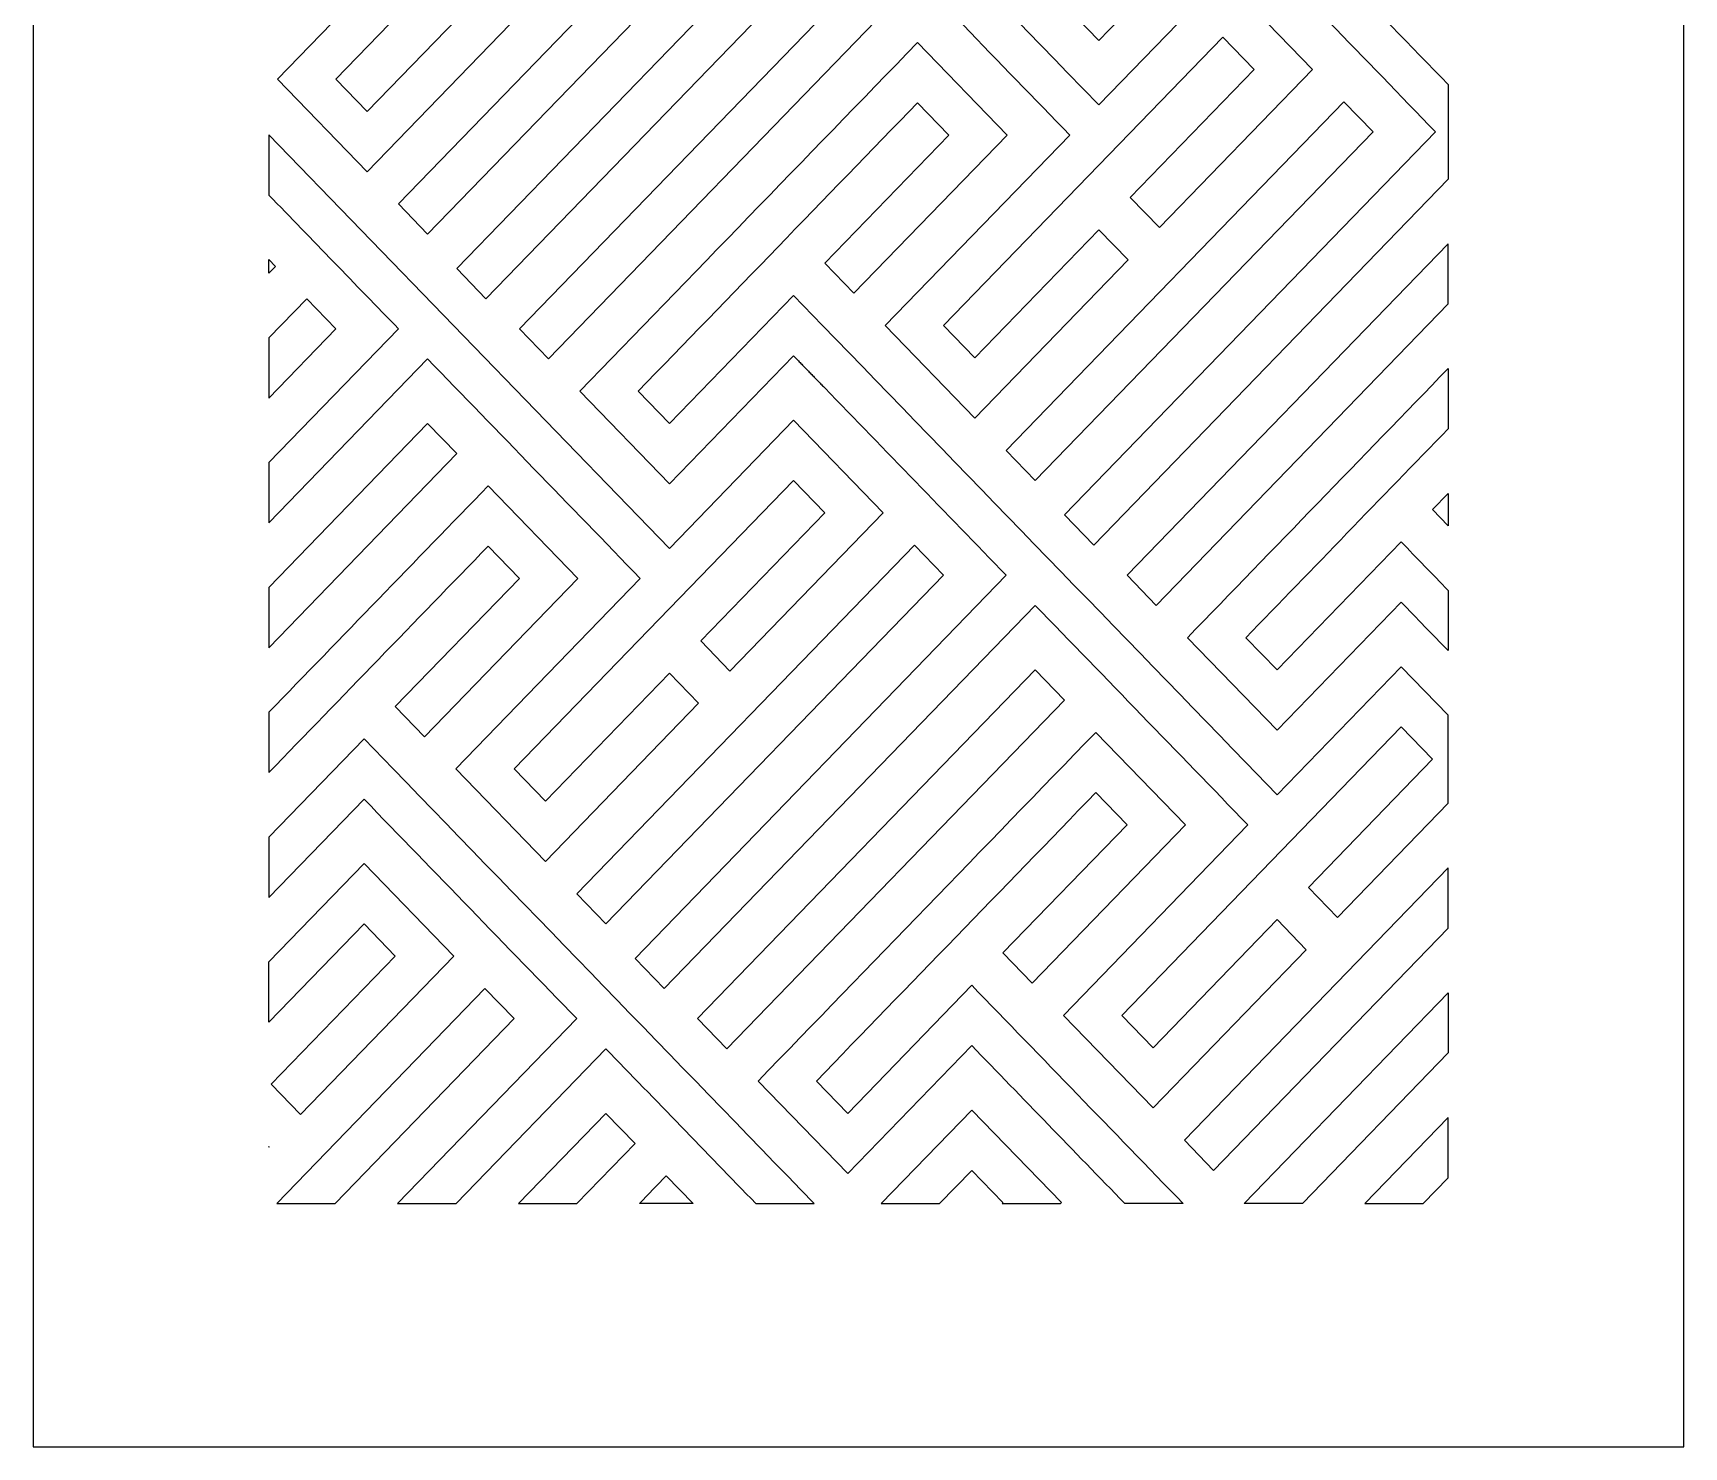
# Model space of a CAD drawing. Header units: centimetres. Extents: x -10 to 9.6, y -13.1 to 13.4.
# Drawn here: x -9.96 to -0.53, y -13.07 to -5 of the extents above; entities that cross this region are included whole.
import ezdxf

# ---------------------------------------------------------------- set-up
doc = ezdxf.new("R2010")
doc.units = ezdxf.units.CM
doc.header["$MEASUREMENT"] = 0
doc.layers.add('layer 1', color=7, linetype='Continuous')

msp = doc.modelspace()

# ---------------------------------------------------------------- linework, layer by layer
at = {"layer": 'layer 1', "color": 193}
for points, knots in [([(-0.53246, 13.35255), (-0.53246, 13.35255), (-0.53246, -13.07195), (-0.53246, -13.07195), (-0.53246, -13.07195), (-0.53246, -13.07195), (-9.9628, -13.07195), (-9.9628, -13.07195), (-9.9628, -13.07195), (-9.9628, -13.07195), (-9.9628, 13.35255), (-9.9628, 13.35255), (-9.9628, 13.35255), (-9.9628, 13.35255), (-0.53246, 13.35255), (-0.53246, 13.35255)], [0, 0, 0, 0, 0.2, 0.2, 0.2, 0.2, 0.4, 0.4, 0.4, 0.4, 0.6, 0.6, 0.6, 0.6, 1, 1, 1, 1]), ([(-4.05318, -5.22289), (-4.85894, -4.39107), (-5.66467, -3.55928), (-6.47043, -2.72746), (-6.47043, -2.72746), (-6.47043, -2.72746), (-6.63713, -2.55536), (-6.63713, -2.55536), (-6.63713, -2.55536), (-6.63713, -2.55536), (-7.34564, -3.28678), (-7.34564, -3.28678), (-7.34564, -3.28678), (-7.34564, -3.28678), (-7.52425, -3.10239), (-7.52425, -3.10239), (-7.52425, -3.10239), (-6.99239, -2.55332), (-6.46051, -2.00424), (-5.92863, -1.45516), (-5.92863, -1.45516), (-5.92863, -1.45516), (-5.75002, -1.63955), (-5.75002, -1.63955), (-5.75002, -1.63955), (-5.75002, -1.63955), (-6.45852, -2.37097), (-6.45852, -2.37097), (-6.45852, -2.37097), (-6.45852, -2.37097), (-6.29181, -2.54307), (-6.29181, -2.54307), (-6.29181, -2.54307), (-6.29181, -2.54307), (-5.41661, -1.63955), (-5.41661, -1.63955), (-5.41661, -1.63955), (-5.41661, -1.63955), (-5.92863, -1.11097), (-5.92863, -1.11097), (-5.92863, -1.11097), (-6.57164, -1.77477), (-7.21466, -2.43859), (-7.85767, -3.10239), (-7.85767, -3.10239), (-7.85767, -3.10239), (-7.34564, -3.63098), (-7.34564, -3.63098), (-7.34564, -3.63098), (-7.34564, -3.63098), (-6.63713, -2.89956), (-6.63713, -2.89956), (-6.63713, -2.89956), (-6.63713, -2.89956), (-6.45852, -3.08395), (-6.45852, -3.08395), (-6.45852, -3.08395), (-6.1132, -3.44043), (-5.76788, -3.79693), (-5.42256, -4.15342), (-5.42256, -4.15342), (-5.42256, -4.15342), (-7.54211, -6.34152), (-7.54211, -6.34152), (-7.54211, -6.34152), (-7.54211, -6.34152), (-7.37541, -6.51362), (-7.37541, -6.51362), (-7.37541, -6.51362), (-7.37541, -6.51362), (-5.25585, -4.32552), (-5.25585, -4.32552), (-5.25585, -4.32552), (-4.851, -4.74347), (-4.44614, -5.16141), (-4.04128, -5.57937), (-4.04128, -5.57937), (-4.04128, -5.57937), (-5.0951, -6.66728), (-5.0951, -6.66728), (-5.0951, -6.66728), (-5.0951, -6.66728), (-4.58307, -7.19587), (-4.58307, -7.19587), (-4.58307, -7.19587), (-4.58307, -7.19587), (-3.70786, -6.29235), (-3.70786, -6.29235), (-3.70786, -6.29235), (-3.70786, -6.29235), (-3.87457, -6.12025), (-3.87457, -6.12025), (-3.87457, -6.12025), (-3.87457, -6.12025), (-4.58307, -6.85167), (-4.58307, -6.85167), (-4.58307, -6.85167), (-4.58307, -6.85167), (-4.76169, -6.66728), (-4.76169, -6.66728), (-4.76169, -6.66728), (-4.76169, -6.66728), (-3.16607, -5.02005), (-3.16607, -5.02005), (-3.16607, -5.02005), (-3.16607, -5.02005), (-2.98746, -5.20445), (-2.98746, -5.20445), (-2.98746, -5.20445), (-2.98746, -5.20445), (-3.69596, -5.93586), (-3.69596, -5.93586), (-3.69596, -5.93586), (-3.69596, -5.93586), (-3.52925, -6.10796), (-3.52925, -6.10796), (-3.52925, -6.10796), (-3.52925, -6.10796), (-2.65404, -5.20445), (-2.65404, -5.20445), (-2.65404, -5.20445), (-2.65404, -5.20445), (-3.16607, -4.67586), (-3.16607, -4.67586), (-3.16607, -4.67586), (-3.16607, -4.67586), (-3.87457, -5.40728), (-3.87457, -5.40728), (-3.87457, -5.40728), (-3.87457, -5.40728), (-4.05318, -5.22289), (-4.05318, -5.22289)], [0, 0, 0, 0, 0.0294118, 0.0294118, 0.0294118, 0.0294118, 0.0588235, 0.0588235, 0.0588235, 0.0588235, 0.0882353, 0.0882353, 0.0882353, 0.0882353, 0.1176471, 0.1176471, 0.1176471, 0.1176471, 0.1470588, 0.1470588, 0.1470588, 0.1470588, 0.1764706, 0.1764706, 0.1764706, 0.1764706, 0.2058824, 0.2058824, 0.2058824, 0.2058824, 0.2352941, 0.2352941, 0.2352941, 0.2352941, 0.2647059, 0.2647059, 0.2647059, 0.2647059, 0.2941176, 0.2941176, 0.2941176, 0.2941176, 0.3235294, 0.3235294, 0.3235294, 0.3235294, 0.3529412, 0.3529412, 0.3529412, 0.3529412, 0.3823529, 0.3823529, 0.3823529, 0.3823529, 0.4117647, 0.4117647, 0.4117647, 0.4117647, 0.4411765, 0.4411765, 0.4411765, 0.4411765, 0.4705882, 0.4705882, 0.4705882, 0.4705882, 0.5, 0.5, 0.5, 0.5, 0.5294118, 0.5294118, 0.5294118, 0.5294118, 0.5588235, 0.5588235, 0.5588235, 0.5588235, 0.5882353, 0.5882353, 0.5882353, 0.5882353, 0.6176471, 0.6176471, 0.6176471, 0.6176471, 0.6470588, 0.6470588, 0.6470588, 0.6470588, 0.6764706, 0.6764706, 0.6764706, 0.6764706, 0.7058824, 0.7058824, 0.7058824, 0.7058824, 0.7352941, 0.7352941, 0.7352941, 0.7352941, 0.7647059, 0.7647059, 0.7647059, 0.7647059, 0.7941176, 0.7941176, 0.7941176, 0.7941176, 0.8235294, 0.8235294, 0.8235294, 0.8235294, 0.8529412, 0.8529412, 0.8529412, 0.8529412, 0.8823529, 0.8823529, 0.8823529, 0.8823529, 0.9117647, 0.9117647, 0.9117647, 0.9117647, 0.9411765, 0.9411765, 0.9411765, 0.9411765, 1, 1, 1, 1]), ([(-1.87965, -5.29091), (-2.30846, -4.84823), (-2.73726, -4.40555), (-3.16607, -3.96288), (-3.16607, -3.96288), (-3.16607, -3.96288), (-3.87457, -4.6943), (-3.87457, -4.6943), (-3.87457, -4.6943), (-3.87457, -4.6943), (-4.05318, -4.50991), (-4.05318, -4.50991), (-4.05318, -4.50991), (-3.52132, -3.96084), (-2.98944, -3.41176), (-2.45757, -2.86268), (-2.45757, -2.86268), (-2.45757, -2.86268), (-2.27895, -3.04707), (-2.27895, -3.04707), (-2.27895, -3.04707), (-2.27895, -3.04707), (-2.98746, -3.77849), (-2.98746, -3.77849), (-2.98746, -3.77849), (-2.98746, -3.77849), (-2.82075, -3.95059), (-2.82075, -3.95059), (-2.82075, -3.95059), (-2.82075, -3.95059), (-1.94554, -3.04707), (-1.94554, -3.04707), (-1.94554, -3.04707), (-1.94554, -3.04707), (-2.45757, -2.51849), (-2.45757, -2.51849), (-2.45757, -2.51849), (-3.10058, -3.18229), (-3.74359, -3.8461), (-4.3866, -4.50991), (-4.3866, -4.50991), (-4.3866, -4.50991), (-3.87457, -5.03849), (-3.87457, -5.03849), (-3.87457, -5.03849), (-3.87457, -5.03849), (-3.16607, -4.30708), (-3.16607, -4.30708), (-3.16607, -4.30708), (-2.76121, -4.72503), (-2.35635, -5.14298), (-1.95149, -5.56093), (-1.95149, -5.56093), (-1.95149, -5.56093), (-4.07105, -7.74904), (-4.07105, -7.74904), (-4.07105, -7.74904), (-4.07105, -7.74904), (-3.90434, -7.92114), (-3.90434, -7.92114), (-3.90434, -7.92114), (-3.90434, -7.92114), (-1.87965, -5.83096), (-1.87965, -5.83096), (-1.87965, -5.83096), (-1.87965, -5.83096), (-1.87965, -5.29091), (-1.87965, -5.29091)], [0, 0, 0, 0, 0.0555556, 0.0555556, 0.0555556, 0.0555556, 0.1111111, 0.1111111, 0.1111111, 0.1111111, 0.1666667, 0.1666667, 0.1666667, 0.1666667, 0.2222222, 0.2222222, 0.2222222, 0.2222222, 0.2777778, 0.2777778, 0.2777778, 0.2777778, 0.3333333, 0.3333333, 0.3333333, 0.3333333, 0.3888889, 0.3888889, 0.3888889, 0.3888889, 0.4444444, 0.4444444, 0.4444444, 0.4444444, 0.5, 0.5, 0.5, 0.5, 0.5555556, 0.5555556, 0.5555556, 0.5555556, 0.6111111, 0.6111111, 0.6111111, 0.6111111, 0.6666667, 0.6666667, 0.6666667, 0.6666667, 0.7222222, 0.7222222, 0.7222222, 0.7222222, 0.7777778, 0.7777778, 0.7777778, 0.7777778, 0.8333333, 0.8333333, 0.8333333, 0.8333333, 0.8888889, 0.8888889, 0.8888889, 0.8888889, 1, 1, 1, 1]), ([(-8.61561, -3.03291), (-8.61561, -3.03291), (-8.61561, -2.68871), (-8.61561, -2.68871), (-8.61561, -2.68871), (-8.61561, -2.68871), (-7.34564, -3.99976), (-7.34564, -3.99976), (-7.34564, -3.99976), (-7.34564, -3.99976), (-6.63713, -3.26834), (-6.63713, -3.26834), (-6.63713, -3.26834), (-6.63713, -3.26834), (-6.12511, -3.79693), (-6.12511, -3.79693), (-6.12511, -3.79693), (-6.12511, -3.79693), (-7.00032, -4.70044), (-7.00032, -4.70044), (-7.00032, -4.70044), (-7.00032, -4.70044), (-7.16702, -4.52834), (-7.16702, -4.52834), (-7.16702, -4.52834), (-7.16702, -4.52834), (-6.45852, -3.79693), (-6.45852, -3.79693), (-6.45852, -3.79693), (-6.45852, -3.79693), (-6.63713, -3.61254), (-6.63713, -3.61254), (-6.63713, -3.61254), (-6.63713, -3.61254), (-8.23275, -5.25976), (-8.23275, -5.25976), (-8.23275, -5.25976), (-8.23275, -5.25976), (-8.05414, -5.44415), (-8.05414, -5.44415), (-8.05414, -5.44415), (-8.05414, -5.44415), (-7.34564, -4.71274), (-7.34564, -4.71274), (-7.34564, -4.71274), (-7.34564, -4.71274), (-7.17893, -4.88483), (-7.17893, -4.88483), (-7.17893, -4.88483), (-7.17893, -4.88483), (-8.05414, -5.78835), (-8.05414, -5.78835), (-8.05414, -5.78835), (-8.05414, -5.78835), (-8.56617, -5.25976), (-8.56617, -5.25976), (-8.56617, -5.25976), (-8.56617, -5.25976), (-7.51234, -4.17186), (-7.51234, -4.17186), (-7.51234, -4.17186), (-7.8801, -3.79221), (-8.24785, -3.41256), (-8.61561, -3.03291)], [0, 0, 0, 0, 0.0588235, 0.0588235, 0.0588235, 0.0588235, 0.1176471, 0.1176471, 0.1176471, 0.1176471, 0.1764706, 0.1764706, 0.1764706, 0.1764706, 0.2352941, 0.2352941, 0.2352941, 0.2352941, 0.2941176, 0.2941176, 0.2941176, 0.2941176, 0.3529412, 0.3529412, 0.3529412, 0.3529412, 0.4117647, 0.4117647, 0.4117647, 0.4117647, 0.4705882, 0.4705882, 0.4705882, 0.4705882, 0.5294118, 0.5294118, 0.5294118, 0.5294118, 0.5882353, 0.5882353, 0.5882353, 0.5882353, 0.6470588, 0.6470588, 0.6470588, 0.6470588, 0.7058824, 0.7058824, 0.7058824, 0.7058824, 0.7647059, 0.7647059, 0.7647059, 0.7647059, 0.8235294, 0.8235294, 0.8235294, 0.8235294, 0.8823529, 0.8823529, 0.8823529, 0.8823529, 1, 1, 1, 1]), ([(-5.77979, -4.15342), (-5.77979, -4.15342), (-7.70882, -6.14484), (-7.70882, -6.14484), (-7.70882, -6.14484), (-7.70882, -6.14484), (-7.87553, -5.97274), (-7.87553, -5.97274), (-7.87553, -5.97274), (-7.87553, -5.97274), (-5.94649, -3.98132), (-5.94649, -3.98132), (-5.94649, -3.98132), (-5.94649, -3.98132), (-5.77979, -4.15342), (-5.77979, -4.15342)], [0, 0, 0, 0, 0.2, 0.2, 0.2, 0.2, 0.4, 0.4, 0.4, 0.4, 0.6, 0.6, 0.6, 0.6, 1, 1, 1, 1]), ([(-5.08915, -4.8664), (-5.08915, -4.8664), (-7.01818, -6.85782), (-7.01818, -6.85782), (-7.01818, -6.85782), (-7.01818, -6.85782), (-7.18489, -6.68572), (-7.18489, -6.68572), (-7.18489, -6.68572), (-7.18489, -6.68572), (-5.25585, -4.6943), (-5.25585, -4.6943), (-5.25585, -4.6943), (-5.25585, -4.6943), (-5.08915, -4.8664), (-5.08915, -4.8664)], [0, 0, 0, 0, 0.2, 0.2, 0.2, 0.2, 0.4, 0.4, 0.4, 0.4, 0.6, 0.6, 0.6, 0.6, 1, 1, 1, 1]), ([(-1.87965, -8.89268), (-1.87965, -8.89268), (-1.87965, -9.39585), (-1.87965, -9.39585), (-1.87965, -9.39585), (-1.87965, -9.39585), (-2.51115, -10.04778), (-2.51115, -10.04778), (-2.51115, -10.04778), (-2.51115, -10.04778), (-2.67786, -9.87568), (-2.67786, -9.87568), (-2.67786, -9.87568), (-2.67786, -9.87568), (-1.96935, -9.14426), (-1.96935, -9.14426), (-1.96935, -9.14426), (-1.96935, -9.14426), (-2.14797, -8.95987), (-2.14797, -8.95987), (-2.14797, -8.95987), (-2.14797, -8.95987), (-3.74359, -10.6071), (-3.74359, -10.6071), (-3.74359, -10.6071), (-3.74359, -10.6071), (-3.56497, -10.79149), (-3.56497, -10.79149), (-3.56497, -10.79149), (-3.56497, -10.79149), (-2.85647, -10.06007), (-2.85647, -10.06007), (-2.85647, -10.06007), (-2.85647, -10.06007), (-2.68976, -10.23217), (-2.68976, -10.23217), (-2.68976, -10.23217), (-2.68976, -10.23217), (-3.56497, -11.13569), (-3.56497, -11.13569), (-3.56497, -11.13569), (-3.56497, -11.13569), (-4.077, -10.6071), (-4.077, -10.6071), (-4.077, -10.6071), (-4.077, -10.6071), (-3.02318, -9.51919), (-3.02318, -9.51919), (-3.02318, -9.51919), (-3.42804, -9.10124), (-3.83289, -8.68329), (-4.23775, -8.26534), (-4.23775, -8.26534), (-4.23775, -8.26534), (-6.3573, -10.45344), (-6.3573, -10.45344), (-6.3573, -10.45344), (-6.3573, -10.45344), (-6.52401, -10.28134), (-6.52401, -10.28134), (-6.52401, -10.28134), (-6.52401, -10.28134), (-4.40446, -8.09324), (-4.40446, -8.09324), (-4.40446, -8.09324), (-4.74978, -7.73675), (-5.0951, -7.38026), (-5.44042, -7.02377), (-5.44042, -7.02377), (-5.44302, -7.02108), (-5.44563, -7.01839), (-5.44824, -7.0157), (-5.44824, -7.0157), (-5.45456, -7.00917), (-5.46089, -7.00264), (-5.46721, -6.99611), (-5.46721, -6.99611), (-5.47354, -6.98958), (-5.47987, -6.98305), (-5.48619, -6.97652), (-5.48619, -6.97652), (-5.49252, -6.96998), (-5.49884, -6.96346), (-5.50517, -6.95693), (-5.50517, -6.95693), (-5.51149, -6.9504), (-5.51782, -6.94386), (-5.52415, -6.93733), (-5.52415, -6.93733), (-5.53047, -6.9308), (-5.5368, -6.92427), (-5.54312, -6.91774), (-5.54312, -6.91774), (-5.54945, -6.91121), (-5.55578, -6.90468), (-5.5621, -6.89815), (-5.5621, -6.89815), (-5.56843, -6.89162), (-5.57475, -6.88509), (-5.58108, -6.87856), (-5.58108, -6.87856), (-5.5874, -6.87203), (-5.59373, -6.8655), (-5.60006, -6.85897), (-5.60006, -6.85897), (-5.60638, -6.85244), (-5.61271, -6.84591), (-5.61903, -6.83938), (-5.61903, -6.83938), (-5.61903, -6.83938), (-6.32754, -7.57079), (-6.32754, -7.57079), (-6.32754, -7.57079), (-6.32754, -7.57079), (-6.83956, -7.04221), (-6.83956, -7.04221), (-6.83956, -7.04221), (-6.19656, -6.3784), (-5.55354, -5.71459), (-4.91053, -5.05079), (-4.91053, -5.05079), (-4.91053, -5.05079), (-4.39851, -5.57937), (-4.39851, -5.57937), (-4.39851, -5.57937), (-4.39851, -5.57937), (-5.27371, -6.48289), (-5.27371, -6.48289), (-5.27371, -6.48289), (-5.27371, -6.48289), (-5.44042, -6.31079), (-5.44042, -6.31079), (-5.44042, -6.31079), (-5.44042, -6.31079), (-4.73192, -5.57937), (-4.73192, -5.57937), (-4.73192, -5.57937), (-4.73192, -5.57937), (-4.91053, -5.39498), (-4.91053, -5.39498), (-4.91053, -5.39498), (-5.44241, -5.94406), (-5.97429, -6.49314), (-6.50615, -7.04221), (-6.50615, -7.04221), (-6.50615, -7.04221), (-6.32754, -7.2266), (-6.32754, -7.2266), (-6.32754, -7.2266), (-6.32754, -7.2266), (-5.61903, -6.49518), (-5.61903, -6.49518), (-5.61903, -6.49518), (-5.61903, -6.49518), (-5.45233, -6.66728), (-5.45233, -6.66728), (-5.45233, -6.66728), (-4.64657, -7.4991), (-3.84084, -8.33089), (-3.03509, -9.1627), (-3.03509, -9.1627), (-3.03509, -9.1627), (-2.85647, -9.3471), (-2.85647, -9.3471), (-2.85647, -9.3471), (-2.85647, -9.3471), (-2.14797, -8.61568), (-2.14797, -8.61568), (-2.14797, -8.61568), (-2.14797, -8.61568), (-1.87965, -8.89268), (-1.87965, -8.89268)], [0, 0, 0, 0, 0.0227273, 0.0227273, 0.0227273, 0.0227273, 0.0454545, 0.0454545, 0.0454545, 0.0454545, 0.0681818, 0.0681818, 0.0681818, 0.0681818, 0.0909091, 0.0909091, 0.0909091, 0.0909091, 0.1136364, 0.1136364, 0.1136364, 0.1136364, 0.1363636, 0.1363636, 0.1363636, 0.1363636, 0.1590909, 0.1590909, 0.1590909, 0.1590909, 0.1818182, 0.1818182, 0.1818182, 0.1818182, 0.2045455, 0.2045455, 0.2045455, 0.2045455, 0.2272727, 0.2272727, 0.2272727, 0.2272727, 0.25, 0.25, 0.25, 0.25, 0.2727273, 0.2727273, 0.2727273, 0.2727273, 0.2954545, 0.2954545, 0.2954545, 0.2954545, 0.3181818, 0.3181818, 0.3181818, 0.3181818, 0.3409091, 0.3409091, 0.3409091, 0.3409091, 0.3636364, 0.3636364, 0.3636364, 0.3636364, 0.3863636, 0.3863636, 0.3863636, 0.3863636, 0.4090909, 0.4090909, 0.4090909, 0.4090909, 0.4318182, 0.4318182, 0.4318182, 0.4318182, 0.4545455, 0.4545455, 0.4545455, 0.4545455, 0.4772727, 0.4772727, 0.4772727, 0.4772727, 0.5, 0.5, 0.5, 0.5, 0.5227273, 0.5227273, 0.5227273, 0.5227273, 0.5454545, 0.5454545, 0.5454545, 0.5454545, 0.5681818, 0.5681818, 0.5681818, 0.5681818, 0.5909091, 0.5909091, 0.5909091, 0.5909091, 0.6136364, 0.6136364, 0.6136364, 0.6136364, 0.6363636, 0.6363636, 0.6363636, 0.6363636, 0.6590909, 0.6590909, 0.6590909, 0.6590909, 0.6818182, 0.6818182, 0.6818182, 0.6818182, 0.7045455, 0.7045455, 0.7045455, 0.7045455, 0.7272727, 0.7272727, 0.7272727, 0.7272727, 0.75, 0.75, 0.75, 0.75, 0.7727273, 0.7727273, 0.7727273, 0.7727273, 0.7954545, 0.7954545, 0.7954545, 0.7954545, 0.8181818, 0.8181818, 0.8181818, 0.8181818, 0.8409091, 0.8409091, 0.8409091, 0.8409091, 0.8636364, 0.8636364, 0.8636364, 0.8636364, 0.8863636, 0.8863636, 0.8863636, 0.8863636, 0.9090909, 0.9090909, 0.9090909, 0.9090909, 0.9318182, 0.9318182, 0.9318182, 0.9318182, 0.9545455, 0.9545455, 0.9545455, 0.9545455, 1, 1, 1, 1]), ([(-2.30872, -5.56093), (-2.30872, -5.56093), (-4.23775, -7.55235), (-4.23775, -7.55235), (-4.23775, -7.55235), (-4.23775, -7.55235), (-4.40446, -7.38026), (-4.40446, -7.38026), (-4.40446, -7.38026), (-4.40446, -7.38026), (-2.47543, -5.38884), (-2.47543, -5.38884), (-2.47543, -5.38884), (-2.47543, -5.38884), (-2.30872, -5.56093), (-2.30872, -5.56093)], [0, 0, 0, 0, 0.2, 0.2, 0.2, 0.2, 0.4, 0.4, 0.4, 0.4, 0.6, 0.6, 0.6, 0.6, 1, 1, 1, 1]), ([(-8.61561, -7.79393), (-8.61561, -7.79393), (-8.61561, -7.44973), (-8.61561, -7.44973), (-8.61561, -7.44973), (-8.61561, -7.44973), (-7.87553, -6.68572), (-7.87553, -6.68572), (-7.87553, -6.68572), (-8.12222, -6.43105), (-8.36891, -6.17637), (-8.61561, -5.9217), (-8.61561, -5.9217), (-8.61561, -5.9217), (-8.61561, -5.57751), (-8.61561, -5.57751), (-8.61561, -5.57751), (-8.61561, -5.57751), (-6.50615, -7.75519), (-6.50615, -7.75519), (-6.50615, -7.75519), (-6.50615, -7.75519), (-6.32754, -7.93958), (-6.32754, -7.93958), (-6.32754, -7.93958), (-6.32754, -7.93958), (-5.61903, -7.20816), (-5.61903, -7.20816), (-5.61903, -7.20816), (-5.61903, -7.20816), (-5.10701, -7.73675), (-5.10701, -7.73675), (-5.10701, -7.73675), (-5.10701, -7.73675), (-5.98222, -8.64026), (-5.98222, -8.64026), (-5.98222, -8.64026), (-5.98222, -8.64026), (-6.14892, -8.46816), (-6.14892, -8.46816), (-6.14892, -8.46816), (-6.14892, -8.46816), (-5.44042, -7.73675), (-5.44042, -7.73675), (-5.44042, -7.73675), (-5.44042, -7.73675), (-5.61903, -7.55235), (-5.61903, -7.55235), (-5.61903, -7.55235), (-5.61903, -7.55235), (-7.21465, -9.19958), (-7.21465, -9.19958), (-7.21465, -9.19958), (-7.21465, -9.19958), (-7.03604, -9.38397), (-7.03604, -9.38397), (-7.03604, -9.38397), (-7.03604, -9.38397), (-6.32754, -8.65255), (-6.32754, -8.65255), (-6.32754, -8.65255), (-6.32754, -8.65255), (-6.16083, -8.82465), (-6.16083, -8.82465), (-6.16083, -8.82465), (-6.16083, -8.82465), (-7.03604, -9.72817), (-7.03604, -9.72817), (-7.03604, -9.72817), (-7.03604, -9.72817), (-7.54807, -9.19958), (-7.54807, -9.19958), (-7.54807, -9.19958), (-7.54807, -9.19958), (-6.49424, -8.11167), (-6.49424, -8.11167), (-6.49424, -8.11167), (-6.89911, -7.69372), (-7.30396, -7.27577), (-7.70882, -6.85782), (-7.70882, -6.85782), (-7.70882, -6.85782), (-8.61561, -7.79393), (-8.61561, -7.79393)], [0, 0, 0, 0, 0.0454545, 0.0454545, 0.0454545, 0.0454545, 0.0909091, 0.0909091, 0.0909091, 0.0909091, 0.1363636, 0.1363636, 0.1363636, 0.1363636, 0.1818182, 0.1818182, 0.1818182, 0.1818182, 0.2272727, 0.2272727, 0.2272727, 0.2272727, 0.2727273, 0.2727273, 0.2727273, 0.2727273, 0.3181818, 0.3181818, 0.3181818, 0.3181818, 0.3636364, 0.3636364, 0.3636364, 0.3636364, 0.4090909, 0.4090909, 0.4090909, 0.4090909, 0.4545455, 0.4545455, 0.4545455, 0.4545455, 0.5, 0.5, 0.5, 0.5, 0.5454545, 0.5454545, 0.5454545, 0.5454545, 0.5909091, 0.5909091, 0.5909091, 0.5909091, 0.6363636, 0.6363636, 0.6363636, 0.6363636, 0.6818182, 0.6818182, 0.6818182, 0.6818182, 0.7272727, 0.7272727, 0.7272727, 0.7272727, 0.7727273, 0.7727273, 0.7727273, 0.7727273, 0.8181818, 0.8181818, 0.8181818, 0.8181818, 0.8636364, 0.8636364, 0.8636364, 0.8636364, 0.9090909, 0.9090909, 0.9090909, 0.9090909, 1, 1, 1, 1]), ([(-1.87965, -6.19974), (-1.87965, -6.19974), (-1.87965, -6.54394), (-1.87965, -6.54394), (-1.87965, -6.54394), (-1.87965, -6.54394), (-3.54711, -8.26534), (-3.54711, -8.26534), (-3.54711, -8.26534), (-3.54711, -8.26534), (-3.71382, -8.09324), (-3.71382, -8.09324), (-3.71382, -8.09324), (-3.71382, -8.09324), (-1.87965, -6.19974), (-1.87965, -6.19974)], [0, 0, 0, 0, 0.2, 0.2, 0.2, 0.2, 0.4, 0.4, 0.4, 0.4, 0.6, 0.6, 0.6, 0.6, 1, 1, 1, 1]), ([(-8.61561, -6.36797), (-8.61561, -6.36797), (-8.57807, -6.32923), (-8.57807, -6.32923), (-8.57807, -6.32923), (-8.57807, -6.32923), (-8.61561, -6.29048), (-8.61561, -6.29048), (-8.61561, -6.29048), (-8.61561, -6.29048), (-8.61561, -6.36797), (-8.61561, -6.36797)], [0, 0, 0, 0, 0.25, 0.25, 0.25, 0.25, 0.5, 0.5, 0.5, 0.5, 1, 1, 1, 1]), ([(-8.61561, -7.08095), (-8.61561, -7.08095), (-8.61561, -6.73676), (-8.61561, -6.73676), (-8.61561, -6.73676), (-8.61561, -6.73676), (-8.39946, -6.51362), (-8.39946, -6.51362), (-8.39946, -6.51362), (-8.39946, -6.51362), (-8.23275, -6.68572), (-8.23275, -6.68572), (-8.23275, -6.68572), (-8.23275, -6.68572), (-8.61561, -7.08095), (-8.61561, -7.08095)], [0, 0, 0, 0, 0.2, 0.2, 0.2, 0.2, 0.4, 0.4, 0.4, 0.4, 0.6, 0.6, 0.6, 0.6, 1, 1, 1, 1]), ([(-1.87965, -8.1797), (-1.96909, -8.08736), (-2.05852, -7.99504), (-2.14797, -7.9027), (-2.14797, -7.9027), (-2.14797, -7.9027), (-2.85647, -8.63412), (-2.85647, -8.63412), (-2.85647, -8.63412), (-2.85647, -8.63412), (-3.03509, -8.44973), (-3.03509, -8.44973), (-3.03509, -8.44973), (-2.64994, -8.05213), (-2.2648, -7.65452), (-1.87965, -7.25691), (-1.87965, -7.25691), (-1.87965, -7.25691), (-1.87965, -6.91271), (-1.87965, -6.91271), (-1.87965, -6.91271), (-2.37593, -7.42505), (-2.87222, -7.93739), (-3.3685, -8.44973), (-3.3685, -8.44973), (-3.3685, -8.44973), (-2.85647, -8.97831), (-2.85647, -8.97831), (-2.85647, -8.97831), (-2.85647, -8.97831), (-2.14797, -8.2469), (-2.14797, -8.2469), (-2.14797, -8.2469), (-2.05853, -8.33923), (-1.96909, -8.43156), (-1.87965, -8.5239), (-1.87965, -8.5239), (-1.87965, -8.5239), (-1.87965, -8.1797), (-1.87965, -8.1797)], [0, 0, 0, 0, 0.0909091, 0.0909091, 0.0909091, 0.0909091, 0.1818182, 0.1818182, 0.1818182, 0.1818182, 0.2727273, 0.2727273, 0.2727273, 0.2727273, 0.3636364, 0.3636364, 0.3636364, 0.3636364, 0.4545455, 0.4545455, 0.4545455, 0.4545455, 0.5454545, 0.5454545, 0.5454545, 0.5454545, 0.6363636, 0.6363636, 0.6363636, 0.6363636, 0.7272727, 0.7272727, 0.7272727, 0.7272727, 0.8181818, 0.8181818, 0.8181818, 0.8181818, 1, 1, 1, 1]), ([(-8.61561, -8.50691), (-8.61561, -8.50691), (-8.61561, -8.16271), (-8.61561, -8.16271), (-8.61561, -8.16271), (-8.61561, -8.16271), (-7.70882, -7.2266), (-7.70882, -7.2266), (-7.70882, -7.2266), (-7.70882, -7.2266), (-7.54211, -7.3987), (-7.54211, -7.3987), (-7.54211, -7.3987), (-7.54211, -7.3987), (-8.61561, -8.50691), (-8.61561, -8.50691)], [0, 0, 0, 0, 0.2, 0.2, 0.2, 0.2, 0.4, 0.4, 0.4, 0.4, 0.6, 0.6, 0.6, 0.6, 1, 1, 1, 1]), ([(-8.61561, -9.21988), (-8.61561, -9.21988), (-8.61561, -8.87568), (-8.61561, -8.87568), (-8.61561, -8.87568), (-8.19824, -8.44481), (-7.78087, -8.01395), (-7.3635, -7.58309), (-7.3635, -7.58309), (-7.3635, -7.58309), (-6.85147, -8.11167), (-6.85147, -8.11167), (-6.85147, -8.11167), (-6.85147, -8.11167), (-7.72668, -9.01519), (-7.72668, -9.01519), (-7.72668, -9.01519), (-7.72668, -9.01519), (-7.89339, -8.84309), (-7.89339, -8.84309), (-7.89339, -8.84309), (-7.89339, -8.84309), (-7.18488, -8.11167), (-7.18488, -8.11167), (-7.18488, -8.11167), (-7.18488, -8.11167), (-7.3635, -7.92728), (-7.3635, -7.92728), (-7.3635, -7.92728), (-7.78087, -8.35815), (-8.19824, -8.78902), (-8.61561, -9.21988)], [0, 0, 0, 0, 0.1111111, 0.1111111, 0.1111111, 0.1111111, 0.2222222, 0.2222222, 0.2222222, 0.2222222, 0.3333333, 0.3333333, 0.3333333, 0.3333333, 0.4444444, 0.4444444, 0.4444444, 0.4444444, 0.5555556, 0.5555556, 0.5555556, 0.5555556, 0.6666667, 0.6666667, 0.6666667, 0.6666667, 0.7777778, 0.7777778, 0.7777778, 0.7777778, 1, 1, 1, 1]), ([(-1.87965, -7.6257), (-1.87965, -7.6257), (-1.96935, -7.71831), (-1.96935, -7.71831), (-1.96935, -7.71831), (-1.96935, -7.71831), (-1.87965, -7.81092), (-1.87965, -7.81092), (-1.87965, -7.81092), (-1.87965, -7.81092), (-1.87965, -7.6257), (-1.87965, -7.6257)], [0, 0, 0, 0, 0.25, 0.25, 0.25, 0.25, 0.5, 0.5, 0.5, 0.5, 1, 1, 1, 1]), ([(-4.76168, -8.09324), (-4.76168, -8.09324), (-6.69072, -10.08466), (-6.69072, -10.08466), (-6.69072, -10.08466), (-6.69072, -10.08466), (-6.85742, -9.91256), (-6.85742, -9.91256), (-6.85742, -9.91256), (-6.85742, -9.91256), (-4.92839, -7.92114), (-4.92839, -7.92114), (-4.92839, -7.92114), (-4.92839, -7.92114), (-4.76168, -8.09324), (-4.76168, -8.09324)], [0, 0, 0, 0, 0.2, 0.2, 0.2, 0.2, 0.4, 0.4, 0.4, 0.4, 0.6, 0.6, 0.6, 0.6, 1, 1, 1, 1]), ([(-4.07105, -8.80622), (-4.07105, -8.80622), (-6.00008, -10.79764), (-6.00008, -10.79764), (-6.00008, -10.79764), (-6.00008, -10.79764), (-6.16679, -10.62554), (-6.16679, -10.62554), (-6.16679, -10.62554), (-6.16679, -10.62554), (-4.23775, -8.63412), (-4.23775, -8.63412), (-4.23775, -8.63412), (-4.23775, -8.63412), (-4.07105, -8.80622), (-4.07105, -8.80622)], [0, 0, 0, 0, 0.2, 0.2, 0.2, 0.2, 0.4, 0.4, 0.4, 0.4, 0.6, 0.6, 0.6, 0.6, 1, 1, 1, 1]), ([(-5.50143, -11.68119), (-5.50143, -11.68119), (-5.83484, -11.68119), (-5.83484, -11.68119), (-5.83484, -11.68119), (-6.12014, -11.38667), (-6.40543, -11.09216), (-6.69072, -10.79764), (-6.69072, -10.79764), (-6.69072, -10.79764), (-7.5466, -11.68119), (-7.5466, -11.68119), (-7.5466, -11.68119), (-7.5466, -11.68119), (-7.88001, -11.68119), (-7.88001, -11.68119), (-7.88001, -11.68119), (-7.88001, -11.68119), (-6.85743, -10.62554), (-6.85743, -10.62554), (-6.85743, -10.62554), (-7.26228, -10.20758), (-7.66714, -9.78963), (-8.072, -9.37168), (-8.072, -9.37168), (-8.072, -9.37168), (-8.61561, -9.93286), (-8.61561, -9.93286), (-8.61561, -9.93286), (-8.61561, -9.93286), (-8.61561, -9.58867), (-8.61561, -9.58867), (-8.61561, -9.58867), (-8.61561, -9.58867), (-8.072, -9.02748), (-8.072, -9.02748), (-8.072, -9.02748), (-8.072, -9.02748), (-7.90529, -9.19958), (-7.90529, -9.19958), (-7.90529, -9.19958), (-7.10399, -10.0268), (-6.30272, -10.85398), (-5.50143, -11.68119)], [0, 0, 0, 0, 0.0833333, 0.0833333, 0.0833333, 0.0833333, 0.1666667, 0.1666667, 0.1666667, 0.1666667, 0.25, 0.25, 0.25, 0.25, 0.3333333, 0.3333333, 0.3333333, 0.3333333, 0.4166667, 0.4166667, 0.4166667, 0.4166667, 0.5, 0.5, 0.5, 0.5, 0.5833333, 0.5833333, 0.5833333, 0.5833333, 0.6666667, 0.6666667, 0.6666667, 0.6666667, 0.75, 0.75, 0.75, 0.75, 0.8333333, 0.8333333, 0.8333333, 0.8333333, 1, 1, 1, 1]), ([(-3.39379, -11.68119), (-3.79617, -11.26579), (-4.19855, -10.8504), (-4.60093, -10.435), (-4.60093, -10.435), (-4.60093, -10.435), (-5.30944, -11.16642), (-5.30944, -11.16642), (-5.30944, -11.16642), (-5.30944, -11.16642), (-5.48805, -10.98203), (-5.48805, -10.98203), (-5.48805, -10.98203), (-4.95619, -10.43296), (-4.42431, -9.88388), (-3.89243, -9.3348), (-3.89243, -9.3348), (-3.89243, -9.3348), (-3.71382, -9.51919), (-3.71382, -9.51919), (-3.71382, -9.51919), (-3.71382, -9.51919), (-4.42232, -10.25061), (-4.42232, -10.25061), (-4.42232, -10.25061), (-4.42232, -10.25061), (-4.25561, -10.42271), (-4.25561, -10.42271), (-4.25561, -10.42271), (-4.25561, -10.42271), (-3.38041, -9.51919), (-3.38041, -9.51919), (-3.38041, -9.51919), (-3.38041, -9.51919), (-3.89243, -8.99061), (-3.89243, -8.99061), (-3.89243, -8.99061), (-4.53544, -9.65441), (-5.17846, -10.31823), (-5.82146, -10.98203), (-5.82146, -10.98203), (-5.82146, -10.98203), (-5.30944, -11.51061), (-5.30944, -11.51061), (-5.30944, -11.51061), (-5.30944, -11.51061), (-4.60093, -10.7792), (-4.60093, -10.7792), (-4.60093, -10.7792), (-4.30969, -11.07986), (-4.01845, -11.38052), (-3.7272, -11.68119), (-3.7272, -11.68119), (-3.7272, -11.68119), (-3.39379, -11.68119), (-3.39379, -11.68119)], [0, 0, 0, 0, 0.0666667, 0.0666667, 0.0666667, 0.0666667, 0.1333333, 0.1333333, 0.1333333, 0.1333333, 0.2, 0.2, 0.2, 0.2, 0.2666667, 0.2666667, 0.2666667, 0.2666667, 0.3333333, 0.3333333, 0.3333333, 0.3333333, 0.4, 0.4, 0.4, 0.4, 0.4666667, 0.4666667, 0.4666667, 0.4666667, 0.5333333, 0.5333333, 0.5333333, 0.5333333, 0.6, 0.6, 0.6, 0.6, 0.6666667, 0.6666667, 0.6666667, 0.6666667, 0.7333333, 0.7333333, 0.7333333, 0.7333333, 0.8, 0.8, 0.8, 0.8, 0.8666667, 0.8666667, 0.8666667, 0.8666667, 1, 1, 1, 1]), ([(-8.61561, -10.64584), (-8.61561, -10.64584), (-8.072, -10.08466), (-8.072, -10.08466), (-8.072, -10.08466), (-8.072, -10.08466), (-7.89339, -10.26905), (-7.89339, -10.26905), (-7.89339, -10.26905), (-7.89339, -10.26905), (-8.60189, -11.00046), (-8.60189, -11.00046), (-8.60189, -11.00046), (-8.60189, -11.00046), (-8.43518, -11.17256), (-8.43518, -11.17256), (-8.43518, -11.17256), (-8.43518, -11.17256), (-7.55997, -10.26905), (-7.55997, -10.26905), (-7.55997, -10.26905), (-7.55997, -10.26905), (-8.072, -9.74046), (-8.072, -9.74046), (-8.072, -9.74046), (-8.072, -9.74046), (-8.61561, -10.30165), (-8.61561, -10.30165), (-8.61561, -10.30165), (-8.61561, -10.30165), (-8.61561, -10.64584), (-8.61561, -10.64584)], [0, 0, 0, 0, 0.1111111, 0.1111111, 0.1111111, 0.1111111, 0.2222222, 0.2222222, 0.2222222, 0.2222222, 0.3333333, 0.3333333, 0.3333333, 0.3333333, 0.4444444, 0.4444444, 0.4444444, 0.4444444, 0.5555556, 0.5555556, 0.5555556, 0.5555556, 0.6666667, 0.6666667, 0.6666667, 0.6666667, 0.7777778, 0.7777778, 0.7777778, 0.7777778, 1, 1, 1, 1]), ([(-1.87965, -9.76464), (-1.87965, -9.76464), (-1.87965, -10.10883), (-1.87965, -10.10883), (-1.87965, -10.10883), (-1.87965, -10.10883), (-3.21965, -11.49218), (-3.21965, -11.49218), (-3.21965, -11.49218), (-3.21965, -11.49218), (-3.38636, -11.32008), (-3.38636, -11.32008), (-3.38636, -11.32008), (-3.38636, -11.32008), (-1.87965, -9.76464), (-1.87965, -9.76464)], [0, 0, 0, 0, 0.2, 0.2, 0.2, 0.2, 0.4, 0.4, 0.4, 0.4, 0.6, 0.6, 0.6, 0.6, 1, 1, 1, 1]), ([(-8.23724, -11.68119), (-8.23724, -11.68119), (-8.57065, -11.68119), (-8.57065, -11.68119), (-8.57065, -11.68119), (-8.57065, -11.68119), (-7.38136, -10.45344), (-7.38136, -10.45344), (-7.38136, -10.45344), (-7.38136, -10.45344), (-7.21465, -10.62554), (-7.21465, -10.62554), (-7.21465, -10.62554), (-7.21465, -10.62554), (-8.23724, -11.68119), (-8.23724, -11.68119)], [0, 0, 0, 0, 0.2, 0.2, 0.2, 0.2, 0.4, 0.4, 0.4, 0.4, 0.6, 0.6, 0.6, 0.6, 1, 1, 1, 1]), ([(-1.87965, -10.47761), (-1.87965, -10.47761), (-3.04552, -11.68119), (-3.04552, -11.68119), (-3.04552, -11.68119), (-3.04552, -11.68119), (-2.71211, -11.68119), (-2.71211, -11.68119), (-2.71211, -11.68119), (-2.71211, -11.68119), (-1.87965, -10.82181), (-1.87965, -10.82181), (-1.87965, -10.82181), (-1.87965, -10.82181), (-1.87965, -10.47761), (-1.87965, -10.47761)], [0, 0, 0, 0, 0.2, 0.2, 0.2, 0.2, 0.4, 0.4, 0.4, 0.4, 0.6, 0.6, 0.6, 0.6, 1, 1, 1, 1]), ([(-6.85596, -11.68119), (-6.85596, -11.68119), (-7.18937, -11.68119), (-7.18937, -11.68119), (-7.18937, -11.68119), (-7.18937, -11.68119), (-6.69072, -11.16642), (-6.69072, -11.16642), (-6.69072, -11.16642), (-6.69072, -11.16642), (-6.52401, -11.33852), (-6.52401, -11.33852), (-6.52401, -11.33852), (-6.52401, -11.33852), (-6.85596, -11.68119), (-6.85596, -11.68119)], [0, 0, 0, 0, 0.2, 0.2, 0.2, 0.2, 0.4, 0.4, 0.4, 0.4, 0.6, 0.6, 0.6, 0.6, 1, 1, 1, 1]), ([(-4.09339, -11.68119), (-4.09339, -11.68119), (-4.4268, -11.68119), (-4.4268, -11.68119), (-4.4268, -11.68119), (-4.4268, -11.68119), (-4.42232, -11.67657), (-4.42232, -11.67657), (-4.42232, -11.67657), (-4.42232, -11.67657), (-4.60093, -11.49218), (-4.60093, -11.49218), (-4.60093, -11.49218), (-4.60093, -11.49218), (-4.78403, -11.68119), (-4.78403, -11.68119), (-4.78403, -11.68119), (-4.78403, -11.68119), (-5.11744, -11.68119), (-5.11744, -11.68119), (-5.11744, -11.68119), (-5.11744, -11.68119), (-4.60093, -11.14798), (-4.60093, -11.14798), (-4.60093, -11.14798), (-4.60093, -11.14798), (-4.08891, -11.67657), (-4.08891, -11.67657), (-4.08891, -11.67657), (-4.08891, -11.67657), (-4.09339, -11.68119), (-4.09339, -11.68119)], [0, 0, 0, 0, 0.1111111, 0.1111111, 0.1111111, 0.1111111, 0.2222222, 0.2222222, 0.2222222, 0.2222222, 0.3333333, 0.3333333, 0.3333333, 0.3333333, 0.4444444, 0.4444444, 0.4444444, 0.4444444, 0.5555556, 0.5555556, 0.5555556, 0.5555556, 0.6666667, 0.6666667, 0.6666667, 0.6666667, 0.7777778, 0.7777778, 0.7777778, 0.7777778, 1, 1, 1, 1]), ([(-1.87965, -11.19059), (-1.87965, -11.19059), (-1.87965, -11.53479), (-1.87965, -11.53479), (-1.87965, -11.53479), (-1.87965, -11.53479), (-2.02146, -11.68119), (-2.02146, -11.68119), (-2.02146, -11.68119), (-2.02146, -11.68119), (-2.35488, -11.68119), (-2.35488, -11.68119), (-2.35488, -11.68119), (-2.35488, -11.68119), (-1.87965, -11.19059), (-1.87965, -11.19059)], [0, 0, 0, 0, 0.2, 0.2, 0.2, 0.2, 0.4, 0.4, 0.4, 0.4, 0.6, 0.6, 0.6, 0.6, 1, 1, 1, 1]), ([(-8.61561, -11.35882), (-8.61561, -11.35882), (-8.6138, -11.35695), (-8.6138, -11.35695), (-8.6138, -11.35695), (-8.6138, -11.35695), (-8.61561, -11.35509), (-8.61561, -11.35509), (-8.61561, -11.35509), (-8.61561, -11.35509), (-8.61561, -11.35882), (-8.61561, -11.35882)], [0, 0, 0, 0, 0.25, 0.25, 0.25, 0.25, 0.5, 0.5, 0.5, 0.5, 1, 1, 1, 1]), ([(-6.19207, -11.68119), (-6.19207, -11.68119), (-6.3454, -11.52291), (-6.3454, -11.52291), (-6.3454, -11.52291), (-6.39651, -11.57567), (-6.44763, -11.62843), (-6.49874, -11.68119), (-6.49874, -11.68119), (-6.49874, -11.68119), (-6.19207, -11.68119), (-6.19207, -11.68119)], [0, 0, 0, 0, 0.25, 0.25, 0.25, 0.25, 0.5, 0.5, 0.5, 0.5, 1, 1, 1, 1])]:
    msp.add_open_spline(points, degree=3, knots=knots, dxfattribs=at)

doc.saveas('drawing.dxf')
